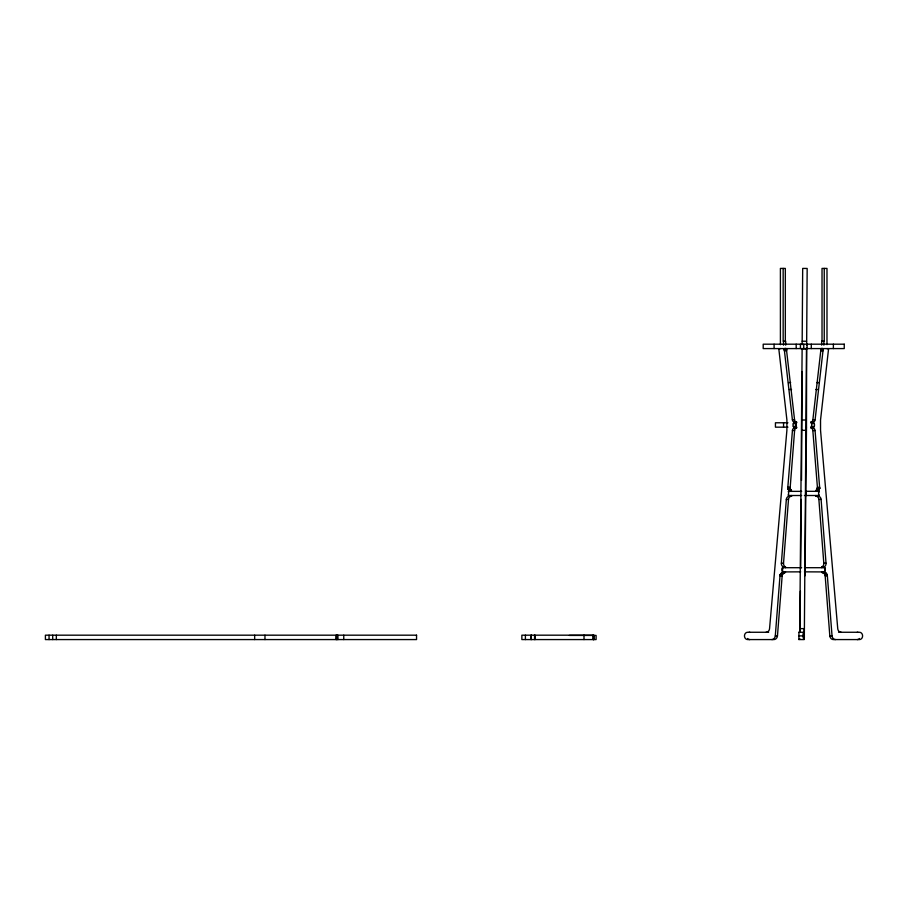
<?xml version="1.0" encoding="UTF-8"?>
<svg xmlns="http://www.w3.org/2000/svg" width="908" height="908" viewBox="0 0 908 908"><rect width="100%" height="100%" fill="white"/><g stroke="black" fill="none" stroke-linecap="round" stroke-linejoin="round"><path stroke-width="1.36" d="M798.949 632.24L799.653 632.229L799.789 628.62L804.17 628.642L804.023 632.274L798.949 632.24L798.904 639.55L799.88 638.778M799.789 628.62L802.127 348.593M802.218 371.531L801.514 480.389M804.023 632.274C801.231 634.147 804.76 644.192 804.34 635.952L806.52 347.855M802.15 344.7L802.683 268.416L807.167 268.45L806.645 345.188M805.078 572.562L805.827 491.285L819.141 491.364L819.141 491.977M806.497 427.078L805.816 495.541M806.656 348.32L806.474 427.078M794.489 422.901L794.489 422.175A2.758 2.395 -90 0 1 792.389 419.746L784.433 350.817C783.207 347.537 787.531 347.537 786.6 350.817L794.557 419.746A2.758 2.395 90 0 0 796.645 422.175L796.645 422.901C791.799 419.746 791.708 430.222 796.645 427.044L796.645 427.77A3.144 2.735 -90 0 0 794.602 430.528L790.085 488.708L787.917 488.708M799.993 631.73L800.391 591.187M801.31 499.411L800.686 568.283M815.861 491.364L817.416 487.312L812.83 430.528A3.144 2.713 -90 0 0 810.799 427.77L810.799 427.044C815.793 430.313 815.759 419.632 810.799 422.901L810.799 422.175A2.758 2.372 -90 0 0 812.876 419.746L820.764 350.817C819.822 347.526 824.226 347.526 822.989 350.817L815.1 419.746A2.758 2.372 90 0 1 813.023 422.175L813.023 422.901M804.931 575.842L805.055 572.562M805.09 567.704L805.055 571.824M794.489 427.044L794.489 427.77A3.144 2.735 -90 0 0 792.434 430.528L787.792 487.664L789.12 490.468L791.538 490.706M817.302 488.708L819.527 488.708L819.652 487.664L815.055 430.528A3.144 2.713 -90 0 0 813.023 427.77L813.023 427.044M771.834 639.572A4.154 3.609 -90 0 0 775.296 635.929L779.995 575.82C779.654 573.368 782.866 572.948 783.343 571.802M783.343 567.682L783.343 566.944A3.677 3.201 90 0 1 781.368 563.21L786.339 499.411A3.484 3.03 90 0 1 789.381 496.233L789.381 495.507M768.656 632.24A3.961 3.45 -90 0 1 768.225 632.263L747.636 632.263A3.655 3.178 -90 0 0 744.469 635.918A3.655 3.178 -90 0 0 747.636 639.572L774.002 639.572A4.154 3.609 -90 0 0 777.464 635.929L782.163 575.82C781.822 573.368 785.034 572.948 785.511 571.802M785.511 567.682L785.511 566.944A3.677 3.201 -90 0 1 783.525 563.21L788.507 499.411A3.484 3.03 -90 0 1 791.538 496.233L791.538 495.507M819.64 487.982L818.085 491.364M811.4 427.112L811.956 423.207L811.332 422.901M793.365 426.522L795.59 426.431L795.499 423.094L796.123 422.901M795.59 426.431L796.123 427.044M788.314 494.894L788.848 495.507M818.619 491.364L818.619 495.507M824.589 567.682L825.224 567.977L824.85 571.927L804.477 571.847M782.821 571.802C781.527 572.017 781.459 567.432 782.821 567.682M780.494 348.593L778.814 348.842L786.907 419.995L786.895 430.301L769.553 628.631A3.961 3.45 -90 0 1 766.057 632.263M821.842 571.802C822.319 572.948 825.508 573.379 825.168 575.82L829.821 635.929A4.154 3.587 -90 0 0 833.249 639.572L859.456 639.572A3.655 3.144 -90 0 0 862.6 635.918A3.655 3.144 -90 0 0 859.456 632.263L838.981 632.263A3.961 3.416 -90 0 1 838.549 632.24M784.353 348.797L786.51 348.797M820.843 348.797L823.068 348.797M784.342 349.047L786.51 349.047M820.855 349.047L823.079 349.047M784.342 349.296L786.51 349.296M820.855 349.296L823.079 349.296M784.342 349.557L786.51 349.557M820.855 349.557L823.079 349.557M784.353 349.807L786.51 349.807M820.843 349.807L823.068 349.807M784.364 350.068L786.532 350.068M820.832 350.068L823.057 350.068M784.387 350.318L786.544 350.318M820.821 350.318L823.045 350.318M784.433 350.817L786.6 350.817M820.764 350.817L822.989 350.817M788.496 382.586L790.652 382.586M816.746 382.586L818.971 382.586M789.381 389.498L791.538 389.498M815.861 389.498L818.085 389.498M792.389 419.746L794.557 419.746M812.876 419.746L815.1 419.746M794.489 422.175L796.645 422.175M810.799 422.175L813.023 422.175M787.94 422.776L775.432 422.776L775.432 427.169L787.94 427.169M793.422 423.514L795.59 423.514M811.854 423.514L814.079 423.514M811.854 426.431L814.135 426.522M794.489 427.77L796.645 427.77M810.799 427.77L813.023 427.77M792.434 430.528L794.602 430.528M812.83 430.528L815.055 430.528M787.815 487.312L789.971 487.312M817.416 487.312L819.64 487.312M787.815 488.016L789.983 487.982L791.538 491.364M817.416 487.982L819.64 488.016M787.928 488.629L790.096 488.629M817.302 488.629L819.527 488.629M788.03 488.947L790.198 488.947M817.2 488.947L819.425 488.947M788.155 489.242L790.323 489.242M817.075 489.242L819.3 489.242M788.303 489.537L790.471 489.537M816.928 489.537L819.152 489.537M788.292 489.673L790.641 489.798M816.757 489.798L819.164 489.673M788.677 490.048L790.845 490.048M816.564 490.048L818.789 490.048M788.893 490.263L791.061 490.263M816.349 490.263L818.573 490.263M789.12 490.468L791.288 490.468M816.11 490.468L818.335 490.468M815.861 490.638L818.085 490.706M801.639 491.364L788.314 491.364L788.314 491.977M801.639 495.507L788.314 495.507L788.848 491.364M804.42 495.507L819.141 495.507L819.141 494.894M789.381 496.233L791.538 496.233M815.861 495.507L815.861 496.233L818.085 496.233A3.484 2.996 -90 0 1 821.093 499.411L826.03 563.21A3.677 3.167 -90 0 1 824.067 566.944L824.067 567.682M786.339 499.411L788.507 499.411M815.861 496.233A3.484 2.996 90 0 1 818.868 499.411L821.093 499.411M781.368 563.21L783.525 563.21M821.842 567.682L821.842 566.944A3.677 3.167 90 0 0 823.806 563.21L826.03 563.21M783.343 566.944L785.511 566.944M821.842 566.944L824.067 566.944M801.673 567.704L782.582 567.704L782.651 571.915L800.686 571.847M804.477 567.704L824.782 567.704L824.589 571.802M782.537 572.585L785.511 572.539M821.842 572.539L825.633 572.88L827.324 575.366L832.046 635.929A4.154 3.587 -90 0 0 835.474 639.572M782.14 572.71L784.308 572.71M823.034 572.71L825.259 572.71M781.765 572.88L783.933 572.88M823.408 572.88L825.633 572.88M781.413 573.107L783.581 573.107M823.76 573.107L825.985 573.107M781.084 573.391L783.252 573.391M824.078 573.391L826.303 573.391M780.789 573.72L782.957 573.72M824.373 573.72L826.598 573.72M780.54 574.083L782.707 574.083M824.623 574.083L826.847 574.083M780.335 574.48L782.492 574.48M824.827 574.48L827.052 574.48M780.165 574.912L782.333 574.912M824.986 574.912L827.211 574.912M780.051 575.366L782.219 575.366M825.1 575.366L827.324 575.366M779.995 575.82L782.163 575.82M825.168 575.82L827.392 575.82M569.407 635.43L596.102 635.43L596.102 639.572L521.862 639.572L521.862 635.18L593.866 635.18L593.866 639.572M775.296 635.929L777.464 635.929M829.821 635.929L832.046 635.929M802.184 341.215L806.565 341.238M802.07 348.842L806.452 348.876M801.878 419.995L806.259 420.018M801.809 430.301L806.19 430.335M798.813 635.895L803.194 635.918M798.904 639.55L804.182 639.584M824.873 572.585L824.067 571.802M826.893 348.593L828.561 348.842L820.537 419.995L820.548 430.301L837.744 628.631A3.961 3.416 -90 0 0 841.205 632.263M818.868 499.411L823.806 563.21M833.374 344.189L833.374 348.581M826.984 344.7L826.984 268.416L822.024 268.416L822.024 341.215M824.248 268.416L824.248 341.215L821.661 341.215L821.661 345.154M823.885 341.215L823.885 345.154M818.085 495.507L818.085 496.233M811.287 344.189L811.287 348.581M807.087 344.189L807.087 348.581M803.75 344.189L803.75 348.581M800.413 344.189L800.413 348.581M796.191 344.189L796.191 348.581M796.078 422.776L796.078 427.169M789.381 490.638L789.381 491.364M785.692 345.154L785.692 341.215L783.161 341.215L783.161 268.416M785.329 341.215L785.329 268.416L780.403 268.416L780.403 344.7M783.525 341.215L783.525 345.154M783.559 422.776L783.559 427.169M774.093 344.189L774.093 348.581M593.673 635.18L593.673 639.572M593.355 635.18L593.355 639.572M593.162 635.18L593.162 639.572M584.003 635.18L584.003 639.572M535.073 635.18L535.073 639.572M534.562 635.18L534.562 639.572M531.339 635.18L531.339 639.572M531.021 635.18L531.021 639.572M525.403 635.18L525.403 639.572M343.757 635.18L343.757 639.572M337.924 635.18L337.946 639.572M337.174 635.18L337.14 639.572M336.38 635.18L336.391 639.572M336.119 635.18L336.119 639.572M264.977 635.18L264.977 639.572M254.66 635.18L254.66 639.572M56.341 635.18L56.341 639.572M52.709 635.18L52.709 639.572M49.055 635.18L49.055 639.572M749.804 639.572A3.655 3.178 -90 0 1 747.556 638.494M748.986 632.388A3.655 3.178 -90 0 1 749.804 632.263M859.456 638.494A3.655 3.144 -90 0 1 857.231 639.572M857.231 632.263A3.655 3.144 -90 0 1 858.037 632.388M844.247 344.189L763.197 344.189L763.197 348.581L844.247 348.581L844.247 344.189M790.017 488.311L787.86 488.311L790.017 488.368M819.595 488.311L817.37 488.311L819.595 488.368M416.556 635.18L45.4 635.18L45.4 639.572L416.556 639.572L416.556 635.18"/></g></svg>
